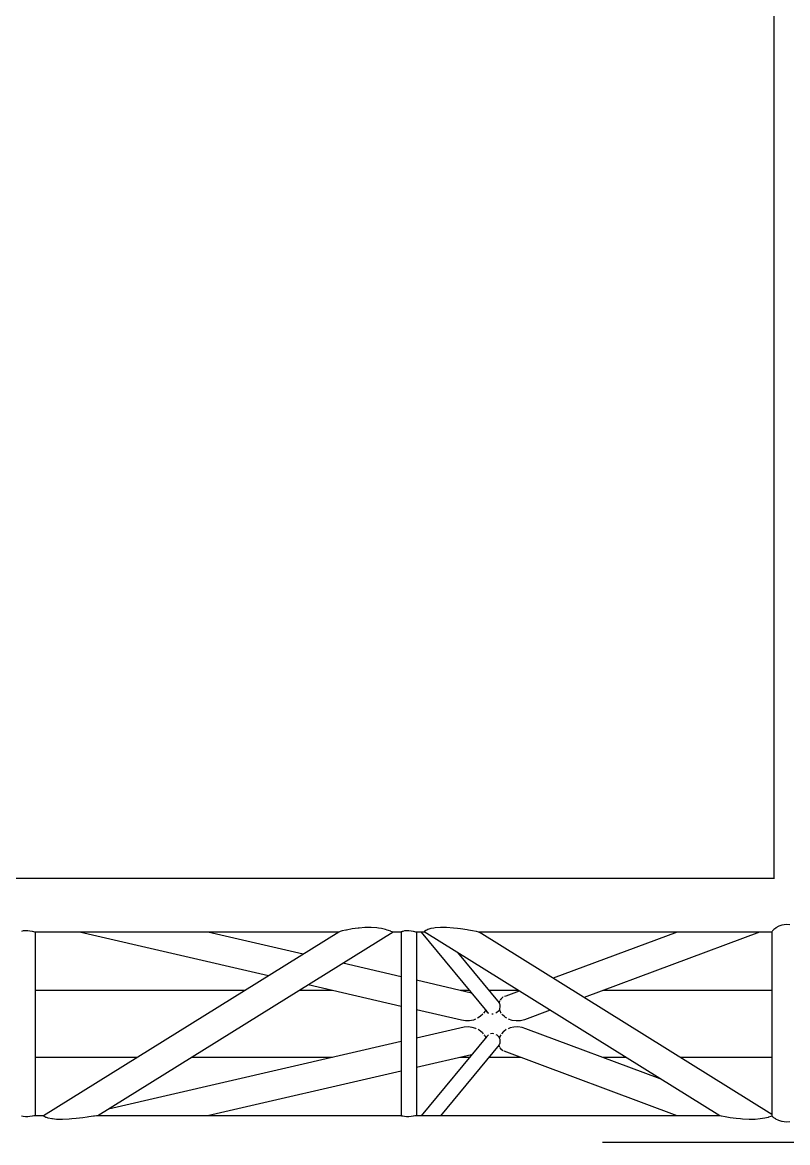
# Model space of a CAD drawing. Header units: millimetres. Extents: x 150209.93 to 150215.05, y 136675.65 to 136679.93.
# Drawn here: x 150210.8311 to 150210.9472, y 136678.1049 to 136678.2748 of the extents above; entities that cross this region are included whole.
import ezdxf

# ---------------------------------------------------------------- set-up
doc = ezdxf.new("R2010")
doc.units = ezdxf.units.MM
doc.header["$LTSCALE"] = 0.25
doc.linetypes.add('CENTER', pattern=[50.8, 31.75, -6.35, 6.35, -6.35])
doc.linetypes.add('XKITLINE00', pattern=[0])

# ---------------------------------------------------------------- blocks, each defined once
blk = doc.blocks.new('çatıı')
at = {"color": 8, "linetype": 'XKITLINE00'}
for p, q in [((10084.2, 13990.39), (10084.2, 12570.4)), ((10084.2, 12570.57), (9008.64, 12570.57)), ((10093.35, 12535.74), (10090.46, 12535.29)), ((10096.38, 12535.48), (10093.35, 12535.74)), ((9514.85, 12530.85), (9513.59, 12530.55)), ((9516.44, 12530.99), (9514.85, 12530.85)), ((9518.2, 12530.97), (9516.44, 12530.99)), ((9519.96, 12530.79), (9518.2, 12530.97)), ((9521.55, 12530.46), (9519.96, 12530.79)), ((9521.84, 12530.36), (9521.55, 12530.46)), ((9522.81, 12530.22), (9521.84, 12530.36)), ((9523.62, 12530.02), (9522.81, 12530.22)), ((9523.73, 12529.94), (9523.62, 12530.02)), ((9754.04, 12529.97), (9523.68, 12529.97)), ((9523.83, 12529.97), (9523.73, 12529.94)), ((9523.9, 12529.97), (9523.9, 12390.57)), ((9754.08, 12530), (9530.17, 12390.58)), ((9700.84, 12496.85), (9557.44, 12529.97)), ((9795.32, 12529.96), (9571.45, 12390.57)), ((9727.17, 12513.24), (9654.73, 12529.97)), ((9754.68, 12530.29), (9754.08, 12530)), ((9755.1, 12530.36), (9754.68, 12530.29)), ((9756.78, 12530.86), (9755.1, 12530.36)), ((9759.46, 12531.38), (9756.78, 12530.86)), ((9759.97, 12531.52), (9759.46, 12531.38)), ((9764.29, 12532.34), (9759.97, 12531.52)), ((9768.96, 12532.94), (9764.29, 12532.34)), ((9769.6, 12532.99), (9768.96, 12532.94)), ((9773.99, 12533.43), (9769.6, 12532.99)), ((9778.72, 12533.54), (9773.99, 12533.43)), ((9782.9, 12533.26), (9778.72, 12533.54)), ((9784.28, 12532.99), (9782.9, 12533.26)), ((9786.51, 12532.71), (9784.28, 12532.99)), ((9789.51, 12532.01), (9786.51, 12532.71)), ((9790.96, 12531.38), (9789.51, 12532.01)), ((9791.77, 12531.22), (9790.96, 12531.38)), ((9793.52, 12530.58), (9791.77, 12531.22)), ((9793.76, 12530.36), (9793.52, 12530.58)), ((9794.75, 12530.16), (9793.76, 12530.36)), ((9795.08, 12529.94), (9794.75, 12530.16)), ((9801.59, 12529.97), (9795.02, 12529.97)), ((9795.32, 12529.96), (9795.08, 12529.94)), ((9795.32, 12529.97), (9795.32, 12529.96)), ((9801.87, 12530.27), (9801.59, 12530.07)), ((9801.59, 12530.07), (9801.59, 12390.55)), ((9802.31, 12530.36), (9801.91, 12530.28)), ((9802.68, 12530.56), (9802.31, 12530.36)), ((9803.94, 12530.86), (9802.68, 12530.56)), ((9805.53, 12531), (9803.94, 12530.86)), ((9807.29, 12530.98), (9805.53, 12531)), ((9809.05, 12530.8), (9807.29, 12530.98)), ((9810.64, 12530.47), (9809.05, 12530.8)), ((9810.93, 12530.36), (9810.64, 12530.47)), ((9811.9, 12530.23), (9810.93, 12530.36)), ((9812.71, 12530.02), (9811.9, 12530.23)), ((9812.82, 12529.94), (9812.71, 12530.02)), ((9819.25, 12529.97), (9812.77, 12529.97)), ((9812.93, 12529.97), (9812.82, 12529.94)), ((9812.99, 12529.97), (9812.99, 12390.57)), ((9816.66, 12529.97), (9866.34, 12469.76)), ((9819.31, 12530.37), (9818.98, 12530.14)), ((10043.22, 12390.52), (9818.98, 12530.14)), ((9820.09, 12531.18), (9819.26, 12530.53)), ((9819.26, 12530.53), (9819.31, 12530.37)), ((9820.85, 12531.41), (9820.14, 12531.2)), ((9821.62, 12531.96), (9820.85, 12531.41)), ((9823.99, 12532.69), (9821.62, 12531.96)), ((9826.28, 12533.02), (9823.99, 12532.69)), ((9827.22, 12533.24), (9826.28, 12533.02)), ((9831.18, 12533.57), (9827.22, 12533.24)), ((9835.94, 12533.49), (9831.18, 12533.57)), ((9841.25, 12533.02), (9835.94, 12533.49)), ((9844.13, 12532.7), (9841.25, 12533.02)), ((9846.43, 12532.44), (9844.19, 12532.69)), ((9851.43, 12531.63), (9846.43, 12532.44)), ((9852.47, 12531.41), (9851.43, 12531.63)), ((9855.54, 12530.94), (9852.47, 12531.41)), ((9858.26, 12530.37), (9855.54, 12530.94)), ((9858.67, 12530.33), (9858.26, 12530.37)), ((9860.31, 12530.03), (9858.67, 12530.33)), ((9860.51, 12529.94), (9860.31, 12530.03)), ((10082.73, 12529.97), (9860.43, 12529.97)), ((9860.49, 12529.97), (9860.51, 12529.94)), ((10082.73, 12391.63), (9860.54, 12529.97)), ((10010.73, 12529.97), (9916.83, 12494.92)), ((10073.26, 12529.97), (9940.27, 12480.33)), ((10082.84, 12530.37), (10082.73, 12530.26)), ((10082.73, 12530.26), (10082.73, 12391.07)), ((10083.07, 12530.98), (10082.84, 12530.37)), ((10083.61, 12531.41), (10083.07, 12530.98)), ((10084.08, 12532.03), (10083.61, 12531.41)), ((10085.53, 12533.02), (10084.08, 12532.03)), ((10085.71, 12533.2), (10085.53, 12533.02)), ((10087.87, 12534.45), (10085.71, 12533.2)), ((10090.15, 12535.15), (10087.87, 12534.45)), ((10090.46, 12535.29), (10090.15, 12535.15)), ((9844.29, 12514.38), (9875.78, 12476.22)), ((9801.59, 12496.05), (9757.29, 12506.29)), ((9854.79, 12483.76), (9812.99, 12493.42)), ((9682.89, 12485.67), (9523.9, 12485.67)), ((9749.22, 12485.67), (9724.19, 12485.67)), ((9801.59, 12473.58), (9730.96, 12489.89)), ((9853.21, 12485.67), (9846.52, 12485.67)), ((9890.4, 12485.67), (9867.98, 12485.67)), ((9891.02, 12485.29), (9880.75, 12481.45)), ((10082.73, 12485.67), (9954.58, 12485.67)), ((9875.8, 12476.76), (9875.66, 12476.36)), ((9875.78, 12476.22), (9876.07, 12475.47)), ((9875.96, 12477.53), (9875.8, 12476.76)), ((9876.24, 12477.95), (9875.96, 12477.53)), ((9877.06, 12479.2), (9876.57, 12478.46)), ((9877.55, 12479.59), (9877.06, 12479.2)), ((9878.62, 12480.51), (9877.55, 12479.59)), ((9878.78, 12480.58), (9878.62, 12480.51)), ((9880.75, 12481.45), (9879.74, 12481.01)), ((9847.18, 12463.05), (9812.99, 12470.94)), ((9863.45, 12467.76), (9861.64, 12466.16)), ((9865.08, 12469.97), (9863.97, 12468.45)), ((9865.53, 12470.74), (9865.08, 12469.97)), ((9867.56, 12468.6), (9866.34, 12469.76)), ((9867.89, 12468.45), (9867.56, 12468.6)), ((9870.83, 12467.69), (9870.21, 12467.76)), ((9871.19, 12467.76), (9870.83, 12467.69)), ((9874.14, 12468.86), (9873.37, 12468.45)), ((9875.26, 12469.96), (9874.14, 12468.86)), ((9875.41, 12470.1), (9875.26, 12469.96)), ((9875.94, 12470.99), (9875.41, 12470.1)), ((9876.17, 12471.74), (9875.94, 12470.99)), ((9875.97, 12471.05), (9876.54, 12469.97)), ((9876.07, 12475.47), (9876.24, 12475.1)), ((9876.32, 12473.35), (9876.17, 12471.74)), ((9876.24, 12475.1), (9876.36, 12473.57)), ((9876.36, 12473.57), (9876.32, 12473.35)), ((9876.54, 12469.97), (9876.93, 12469.01)), ((9876.93, 12469.01), (9877.36, 12468.45)), ((9877.88, 12467.76), (9878.48, 12466.98)), ((9914.45, 12470.7), (9894.97, 12463.42)), ((9850.26, 12462.58), (9847.18, 12463.05)), ((9853.38, 12462.65), (9850.26, 12462.58)), ((9856.38, 12463.26), (9853.38, 12462.65)), ((9857.89, 12463.88), (9856.38, 12463.26)), ((9861.45, 12465.95), (9859.43, 12464.59)), ((9861.64, 12466.16), (9861.45, 12465.95)), ((9879.47, 12466.17), (9878.48, 12466.98)), ((9880.5, 12465.22), (9879.47, 12466.17)), ((9881.6, 12464.59), (9880.5, 12465.22)), ((9882.94, 12463.83), (9882.86, 12463.88)), ((9885.75, 12462.93), (9882.94, 12463.83)), ((9888.79, 12462.55), (9885.75, 12462.93)), ((9891.92, 12462.72), (9888.79, 12462.55)), ((9894.97, 12463.42), (9891.92, 12462.72)), ((9849.14, 12457.9), (9812.99, 12449.55)), ((9866.42, 12450.88), (9816.66, 12390.57)), ((9852.24, 12458.09), (9849.14, 12457.9)), ((9855.29, 12457.73), (9852.24, 12458.09)), ((9858.15, 12456.85), (9855.29, 12457.73)), ((9858.45, 12456.69), (9858.15, 12456.85)), ((9860.66, 12455.49), (9859.76, 12455.98)), ((9861.83, 12454.48), (9860.66, 12455.49)), ((9862.84, 12453.74), (9861.83, 12454.48)), ((9862.84, 12453.74), (9863.68, 12452.8)), ((9864.29, 12452.12), (9864.65, 12451.71)), ((9864.65, 12451.71), (9865.21, 12450.67)), ((9865.21, 12450.67), (9865.7, 12450.01)), ((9867.63, 12452.04), (9866.42, 12450.88)), ((9867.81, 12452.12), (9867.63, 12452.04)), ((9870.9, 12452.95), (9869.18, 12452.75)), ((9871.65, 12452.8), (9870.9, 12452.95)), ((9874.22, 12451.78), (9873.57, 12452.12)), ((9875.32, 12450.68), (9874.22, 12451.78)), ((9875.48, 12450.53), (9875.32, 12450.68)), ((9875.48, 12450.53), (9875.86, 12449.88)), ((9876.2, 12450.5), (9875.92, 12449.7)), ((9876.33, 12450.68), (9876.2, 12450.5)), ((9877.14, 12452.12), (9876.33, 12450.68)), ((9879.21, 12454.48), (9877.59, 12452.8)), ((9879.26, 12454.55), (9879.21, 12454.48)), ((9881.21, 12455.98), (9879.26, 12454.55)), ((9884.07, 12457.31), (9882.65, 12456.69)), ((9886.99, 12457.96), (9884.07, 12457.31)), ((9890.08, 12458.08), (9886.99, 12457.96)), ((9893.18, 12457.65), (9890.08, 12458.08)), ((9896.12, 12456.7), (9893.18, 12457.65)), ((9998.03, 12418.66), (9896.12, 12456.7)), ((9801.59, 12446.92), (9579.58, 12395.64)), ((9875.79, 12444.34), (9831.42, 12390.57)), ((9875.52, 12444), (9875.59, 12443.86)), ((9875.59, 12443.86), (9876.13, 12442.61)), ((9876.09, 12445.1), (9875.79, 12444.34)), ((9875.86, 12449.88), (9876.18, 12448.83)), ((9876.25, 12445.46), (9876.09, 12445.1)), ((9876.18, 12448.83), (9876.25, 12448.08)), ((9876.26, 12445.64), (9876.25, 12445.46)), ((9876.27, 12447.92), (9876.34, 12447.22)), ((9876.37, 12446.99), (9876.27, 12445.77)), ((9876.34, 12447.22), (9876.37, 12446.99)), ((9876.39, 12442.1), (9877.4, 12441.02)), ((9601.31, 12434.87), (9523.9, 12434.87)), ((9749.45, 12434.87), (9642.6, 12434.87)), ((9854.84, 12436.85), (9812.99, 12427.18)), ((9853.21, 12434.87), (9846.29, 12434.87)), ((9892.05, 12434.87), (9867.98, 12434.87)), ((9877.4, 12441.02), (9877.68, 12440.68)), ((9878.82, 12439.98), (9877.68, 12440.68)), ((10010.74, 12390.57), (9879.5, 12439.56)), ((9971.98, 12434.87), (9954.58, 12434.87)), ((10082.73, 12434.87), (10013.28, 12434.87)), ((9801.59, 12424.55), (9654.5, 12390.57)), ((10082.73, 12391.07), (10082.79, 12390.8)), ((9514.85, 12390.03), (9513.59, 12390.26)), ((9516.44, 12389.92), (9514.85, 12390.03)), ((9518.2, 12389.93), (9516.44, 12389.92)), ((9519.96, 12390.08), (9518.2, 12389.93)), ((9521.55, 12390.34), (9519.96, 12390.08)), ((9521.84, 12390.42), (9521.55, 12390.34)), ((9522.81, 12390.48), (9521.84, 12390.42)), ((9523.62, 12390.58), (9522.81, 12390.48)), ((9523.73, 12390.61), (9523.62, 12390.58)), ((9530.16, 12390.57), (9523.63, 12390.57)), ((9523.78, 12390.57), (9523.73, 12390.61)), ((9530.17, 12390.58), (9530.1, 12390.45)), ((9530.35, 12390.42), (9530.1, 12390.45)), ((9530.35, 12390.42), (9530.58, 12390.02)), ((9531.77, 12389.62), (9530.58, 12390.02)), ((9531.77, 12389.62), (9531.87, 12389.5)), ((9533.73, 12388.79), (9531.87, 12389.5)), ((9536.61, 12388.27), (9533.73, 12388.79)), ((9537.07, 12388.23), (9536.61, 12388.27)), ((9540.14, 12387.82), (9537.07, 12388.23)), ((9544.53, 12387.72), (9540.14, 12387.82)), ((9549.59, 12387.99), (9544.53, 12387.72)), ((9551.76, 12388.23), (9549.59, 12387.99)), ((9554.85, 12388.47), (9551.76, 12388.23)), ((9559.95, 12389.08), (9554.85, 12388.47)), ((9563.25, 12389.62), (9559.95, 12389.08)), ((9564.57, 12389.75), (9563.25, 12389.62)), ((9568.15, 12390.25), (9564.57, 12389.75)), ((9569, 12390.42), (9568.21, 12390.27)), ((9570.45, 12390.51), (9569, 12390.42)), ((9571.31, 12390.61), (9570.45, 12390.51)), ((9801.59, 12390.57), (9571, 12390.57)), ((9571.37, 12390.57), (9571.31, 12390.61)), ((9801.87, 12390.46), (9801.59, 12390.55)), ((9802.3, 12390.42), (9801.87, 12390.46)), ((9802.68, 12390.27), (9802.3, 12390.42)), ((9803.94, 12390.04), (9802.68, 12390.27)), ((9805.53, 12389.92), (9803.94, 12390.04)), ((9807.29, 12389.94), (9805.53, 12389.92)), ((9809.05, 12390.09), (9807.29, 12389.94)), ((9810.64, 12390.34), (9809.05, 12390.09)), ((9810.93, 12390.42), (9810.64, 12390.34)), ((9811.9, 12390.48), (9810.93, 12390.42)), ((9812.71, 12390.58), (9811.9, 12390.48)), ((9812.82, 12390.61), (9812.71, 12390.58)), ((10043.13, 12390.57), (9812.71, 12390.57)), ((9812.87, 12390.57), (9812.82, 12390.61)), ((10044.07, 12390.42), (10043.22, 12390.52)), ((10044.47, 12390.3), (10044.07, 12390.42)), ((10047.17, 12389.79), (10044.47, 12390.3)), ((10048.54, 12389.62), (10047.17, 12389.79)), ((10051.01, 12389.14), (10048.54, 12389.62)), ((10055.55, 12388.51), (10051.01, 12389.14)), ((10058.79, 12388.23), (10055.55, 12388.51)), ((10060.45, 12388.02), (10058.79, 12388.23)), ((10065.41, 12387.73), (10060.45, 12388.02)), ((10069.93, 12387.8), (10065.41, 12387.73)), ((10073.8, 12388.23), (10069.93, 12387.8)), ((10077.22, 12388.74), (10073.8, 12388.23)), ((10079.81, 12389.43), (10077.22, 12388.74)), ((10080.17, 12389.62), (10079.81, 12389.43)), ((10081.93, 12389.98), (10080.17, 12389.62)), ((10082.87, 12390.37), (10081.93, 12389.98)), ((10082.81, 12390.7), (10082.88, 12390.33)), ((10082.88, 12390.33), (10083.07, 12389.95)), ((10083.61, 12389.63), (10083.07, 12389.95)), ((10083.61, 12389.63), (10084.08, 12389.09)), ((10085.53, 12388.24), (10084.08, 12389.09)), ((10085.71, 12388.08), (10085.53, 12388.24)), ((10087.87, 12386.95), (10085.71, 12388.08)), ((10090.14, 12386.31), (10087.87, 12386.95)), ((10090.46, 12386.18), (10090.14, 12386.31)), ((10093.35, 12385.77), (10090.46, 12386.18)), ((10096.38, 12386.02), (10093.35, 12385.77))]:
    blk.add_line(p, q, dxfattribs=at)
at = {"color": 8, "linetype": 'CENTER'}
blk.add_line((10454.1, 12370.27), (9008.65, 12370.27), dxfattribs=at)

msp = doc.modelspace()

# ---------------------------------------------------------------- block references
at = {"xscale": 0.0002000170049888334, "yscale": 0.0002000170049888334, "zscale": 0.0002000170049888334}
msp.add_blockref('çatıı', (150208.92807, 136675.63059), dxfattribs=at)

doc.saveas('drawing.dxf')
